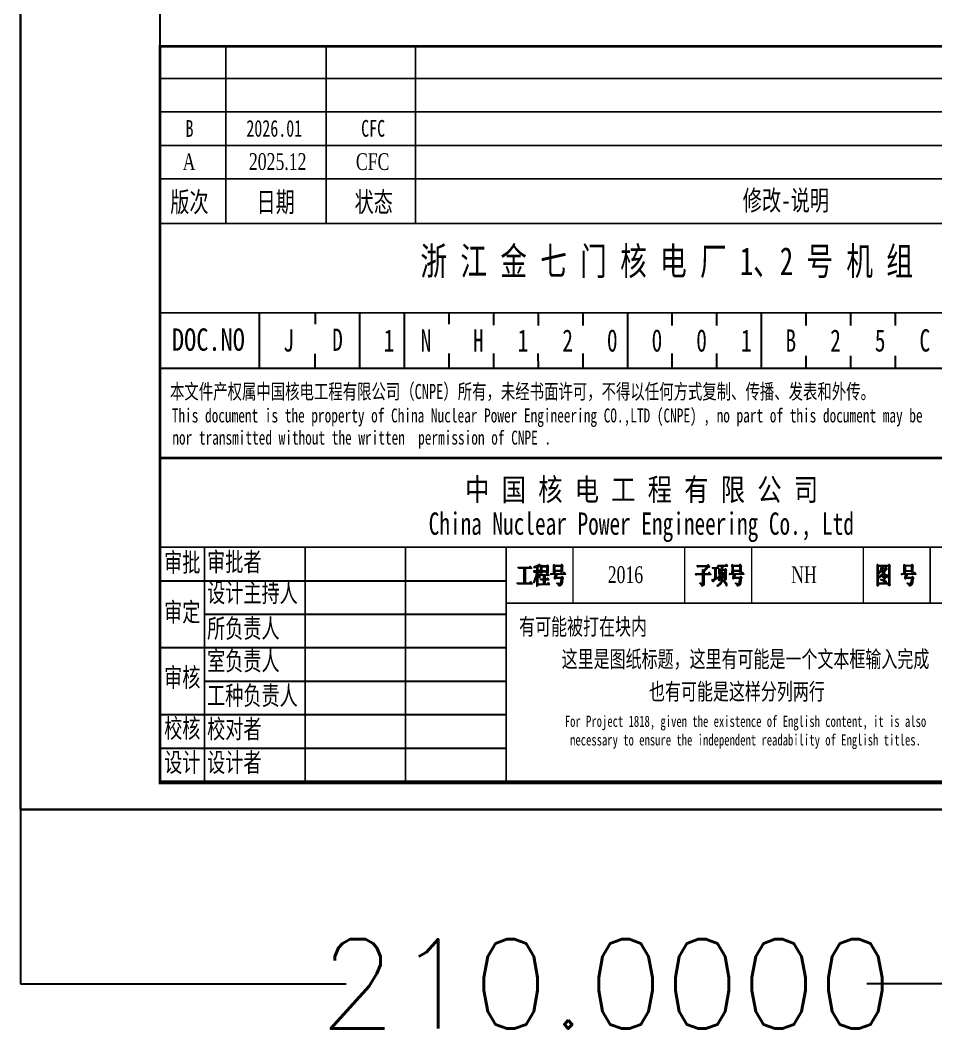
# Model space of a CAD drawing. Header units: inches. Extents: x 4934 to 30660, y -13734 to 3204.
# Drawn here: x 4934 to 13133, y -13734 to -4576 of the extents above; entities that cross this region are included whole.
import ezdxf

# ---------------------------------------------------------------- set-up
doc = ezdxf.new("R2010")
doc.units = ezdxf.units.IN
doc.header["$MEASUREMENT"] = 0
for name, color, linetype in [('1', 7, 'Continuous'), ('BORDER', 7, 'Continuous'), ('red', 1, 'Continuous'), ('TK', 7, 'Continuous'), ('图框', 4, 'Continuous')]:
    doc.layers.add(name, color=color, linetype=linetype)
doc.styles.get("Standard").update_dxf_attribs({"font": 'txt', "bigfont": 'gbcbig.shx'})
doc.styles.add('宋体', font='', dxfattribs={"width": 0.7})
doc.styles.get('宋体').set_extended_font_data('SimSun')
doc.dimstyles.new('Standard-yuanban', dxfattribs={"dimtxt": 800, "dimasz": 0.18, "dimexe": 0.18, "dimexo": 0.0625, "dimgap": 0.09, "dimtad": 0, "dimtih": 1, "dimtoh": 1, "dimdec": 4, "dimlfac": 0.02, "dimzin": 0, "dimdsep": 46, "dimtxsty": 'Standard', "dimcen": 0.09, "dimadec": 0, "dimazin": 0, "dimtfac": 1, "dimtdec": 4, "dimtofl": 0, "dimtmove": 0, "dimatfit": 3, "dimfxl": 1, "dimtolj": 1, "dimtzin": 0, "dimarcsym": 0})

# ---------------------------------------------------------------- blocks, each defined once
blk = doc.blocks.new('图签')
at = {"layer": '1'}
h = blk.add_hatch(color=7, dxfattribs=at)
h.paths.add_polyline_path([(-114.56, 38.27), (-113.46, 38.27), (-113.67, 38.57), (-113.82, 38.36), (-115.81, 38.36), (-115.72, 38.23), (-115.6, 38.27), (-115.49, 38.27), (-114.73, 38.27), (-114.73, 35.54), (-115.98, 35.54), (-115.88, 35.41), (-115.77, 35.45), (-115.65, 35.46), (-113.31, 35.46), (-113.53, 35.77), (-113.69, 35.54), (-114.56, 35.54)])
h.paths.add_polyline_path([(-112.3, 36.78), (-112.31, 37.06), (-112.31, 37.19), (-112.21, 37.06), (-112.14, 36.91), (-112.09, 36.77), (-112.07, 36.72), (-112.01, 36.59), (-111.94, 36.63), (-111.93, 36.66), (-111.91, 36.81), (-111.95, 36.97), (-111.96, 36.97), (-112.03, 37.06), (-112.14, 37.15), (-112.27, 37.24), (-112.31, 37.26), (-112.31, 37.59), (-111.82, 37.59), (-112, 37.86), (-112.13, 37.68), (-112.31, 37.68), (-112.31, 38.51), (-112.14, 38.55), (-112.01, 38.58), (-111.91, 38.59), (-111.89, 38.59), (-112.04, 38.89), (-112.11, 38.82), (-112.21, 38.75), (-112.35, 38.67), (-112.42, 38.64), (-112.56, 38.58), (-112.68, 38.54), (-112.8, 38.5), (-112.91, 38.47), (-112.95, 38.46), (-112.95, 38.39), (-112.79, 38.42), (-112.65, 38.44), (-112.54, 38.46), (-112.46, 38.47), (-112.46, 37.68), (-113.04, 37.68), (-112.95, 37.54), (-112.84, 37.59), (-112.49, 37.59), (-112.51, 37.44), (-112.54, 37.28), (-112.58, 37.11), (-112.62, 36.93), (-112.67, 36.74), (-112.71, 36.59), (-112.76, 36.43), (-112.81, 36.28), (-112.87, 36.12), (-112.93, 35.96), (-113, 35.8), (-113.03, 35.74), (-113.01, 35.69), (-112.85, 35.95), (-112.78, 36.08), (-112.72, 36.23), (-112.65, 36.38), (-112.59, 36.54), (-112.54, 36.7), (-112.48, 36.88), (-112.46, 36.97), (-112.46, 36.74), (-112.46, 35.58), (-112.46, 35.42), (-112.46, 35.28), (-112.47, 35.15), (-112.47, 35.04), (-112.29, 35.16), (-112.29, 35.22), (-112.3, 35.31), (-112.3, 35.54), (-112.3, 35.69)])
h.paths.add_polyline_path([(-110.53, 38.46), (-110.43, 38.56), (-110.59, 38.79), (-110.7, 38.64), (-111.55, 38.64), (-111.73, 38.79), (-111.72, 38.62), (-111.72, 38.62), (-111.72, 38.44), (-111.71, 38.26), (-111.71, 37.88), (-111.72, 37.7), (-111.72, 37.53), (-111.72, 37.35), (-111.72, 37.29), (-111.56, 37.39), (-111.56, 37.59), (-110.69, 37.59), (-110.69, 37.37), (-110.52, 37.46), (-110.52, 37.56), (-110.53, 37.69), (-110.53, 37.86), (-110.53, 38.06)])
h.paths.add_polyline_path([(-111.56, 38.56), (-110.69, 38.56), (-110.69, 37.68), (-111.56, 37.68)], flags=16)
h.paths.add_polyline_path([(-111.06, 36.99), (-110.35, 36.99), (-110.53, 37.26), (-110.66, 37.07), (-111.88, 37.07), (-111.78, 36.94), (-111.68, 36.99), (-111.21, 36.99), (-111.21, 36.26), (-111.81, 36.26), (-111.71, 36.13), (-111.61, 36.17), (-111.21, 36.17), (-111.21, 35.39), (-112.05, 35.39), (-111.96, 35.26), (-111.84, 35.3), (-111.72, 35.31), (-110.26, 35.31), (-110.46, 35.59), (-110.61, 35.39), (-111.06, 35.39), (-111.06, 36.17), (-110.41, 36.17), (-110.59, 36.44), (-110.72, 36.26), (-111.06, 36.26)])
h.paths.add_polyline_path([(-107.92, 38.01), (-107.92, 38.57), (-107.83, 38.69), (-107.99, 38.89), (-108.1, 38.73), (-109.25, 38.73), (-109.42, 38.86), (-109.42, 38.69), (-109.42, 38.51), (-109.42, 38.33), (-109.42, 37.97), (-109.42, 37.79), (-109.42, 37.62), (-109.42, 37.45), (-109.42, 37.44), (-109.25, 37.53), (-109.25, 37.69), (-108.09, 37.69), (-108.09, 37.51), (-107.91, 37.61), (-107.92, 37.71), (-107.92, 37.84)])
h.paths.add_polyline_path([(-109.25, 38.64), (-108.09, 38.64), (-108.09, 37.78), (-109.25, 37.78)], flags=16)
h.paths.add_polyline_path([(-108.91, 37.17), (-107.36, 37.17), (-107.57, 37.47), (-107.73, 37.26), (-109.97, 37.26), (-109.88, 37.13), (-109.78, 37.17), (-109.11, 37.17), (-109.15, 36.98), (-109.19, 36.82), (-109.21, 36.78), (-109.28, 36.63), (-109.34, 36.56), (-109.21, 36.33), (-109.1, 36.48), (-108.03, 36.48), (-108.06, 36.2), (-108.09, 35.96), (-108.12, 35.78), (-108.16, 35.63), (-108.2, 35.54), (-108.24, 35.48), (-108.32, 35.45), (-108.42, 35.45), (-108.54, 35.48), (-108.69, 35.52), (-108.82, 35.58), (-108.83, 35.51), (-108.69, 35.41), (-108.58, 35.31), (-108.51, 35.2), (-108.48, 35.08), (-108.47, 35.06), (-108.33, 35.12), (-108.22, 35.17), (-108.2, 35.19), (-108.11, 35.28), (-108.04, 35.38), (-108.01, 35.44), (-107.98, 35.55), (-107.95, 35.7), (-107.92, 35.89), (-107.88, 36.13), (-107.85, 36.38), (-107.74, 36.49), (-107.91, 36.74), (-108.04, 36.56), (-109.08, 36.56)])
h = blk.add_hatch(color=7, dxfattribs=at)
h.paths.add_polyline_path([(-82.55, 35.49), (-82.55, 37.13), (-81.32, 37.13), (-81.59, 37.49), (-81.78, 37.21), (-82.55, 37.21), (-82.55, 37.53), (-82.42, 37.62), (-82.52, 37.72), (-82.4, 37.85), (-82.28, 37.96), (-82.18, 38.06), (-82.08, 38.15), (-81.98, 38.23), (-81.9, 38.31), (-81.75, 38.41), (-81.63, 38.45), (-81.54, 38.46), (-81.78, 38.84), (-81.94, 38.64), (-83.74, 38.64), (-83.64, 38.51), (-83.53, 38.54), (-83.41, 38.56), (-81.93, 38.56), (-82.57, 37.78), (-82.73, 37.92), (-82.72, 37.4), (-82.72, 37.21), (-84.01, 37.21), (-83.91, 37.07), (-83.79, 37.11), (-83.68, 37.13), (-82.72, 37.13), (-82.72, 35.71), (-82.75, 35.53), (-82.82, 35.49), (-82.9, 35.5), (-83.01, 35.51), (-83.16, 35.54), (-83.23, 35.56), (-83.23, 35.48), (-83.09, 35.4), (-82.97, 35.31), (-82.9, 35.2), (-82.85, 35.09), (-82.85, 35.04), (-82.72, 35.12), (-82.63, 35.22), (-82.57, 35.34)])
h.paths.add_polyline_path([(-79.62, 37.88), (-78.76, 37.88), (-78.76, 36.07), (-78.59, 36.21), (-78.6, 36.39), (-78.61, 36.74), (-78.61, 37.81), (-78.5, 37.91), (-78.69, 38.12), (-78.79, 37.96), (-79.32, 37.96), (-79.25, 38.17), (-79.2, 38.36), (-79.15, 38.5), (-79.11, 38.62), (-79.11, 38.63), (-78.36, 38.63), (-78.57, 38.91), (-78.72, 38.71), (-80.01, 38.71), (-79.91, 38.57), (-79.79, 38.61), (-79.68, 38.63), (-79.32, 38.63), (-79.33, 38.5), (-79.34, 38.34), (-79.37, 38.14), (-79.39, 37.96), (-79.61, 37.96), (-79.78, 38.09), (-79.78, 37.92), (-79.78, 37.75), (-79.78, 37.4), (-79.77, 37.21), (-79.77, 36.83), (-79.78, 36.63), (-79.78, 36.45), (-79.78, 36.28), (-79.78, 36.12), (-79.78, 36.01), (-79.62, 36.16)])
h.paths.add_polyline_path([(-80.17, 36.41), (-80, 36.52), (-79.95, 36.56), (-79.97, 36.62), (-80.39, 36.42), (-80.39, 38.24), (-79.92, 38.24), (-80.11, 38.51), (-80.25, 38.33), (-81.01, 38.33), (-80.91, 38.19), (-80.8, 38.23), (-80.68, 38.24), (-80.54, 38.24), (-80.54, 36.36), (-80.72, 36.27), (-80.86, 36.21), (-80.97, 36.17), (-81.03, 36.14), (-81.04, 36.14), (-80.9, 35.83), (-80.84, 35.93), (-80.76, 36.01), (-80.72, 36.04), (-80.65, 36.09), (-80.57, 36.15), (-80.46, 36.23), (-80.33, 36.31)])
h.paths.add_polyline_path([(-79.19, 36.03), (-79.17, 36.13), (-79.15, 36.26), (-79.13, 36.42), (-79.12, 36.6), (-79.12, 36.79), (-79.11, 37.01), (-79.11, 37.24), (-79, 37.36), (-79.27, 37.58), (-79.27, 37.39), (-79.27, 37.03), (-79.28, 36.68), (-79.28, 36.51), (-79.3, 36.31), (-79.33, 36.13), (-79.37, 35.96), (-79.42, 35.82), (-79.47, 35.72), (-79.53, 35.63), (-79.6, 35.54), (-79.69, 35.45), (-79.8, 35.35), (-79.92, 35.26), (-80.06, 35.16), (-80.15, 35.11), (-80.11, 35.06), (-79.96, 35.13), (-79.84, 35.21), (-79.72, 35.29), (-79.62, 35.36), (-79.53, 35.43), (-79.48, 35.48), (-79.39, 35.59), (-79.31, 35.71), (-79.24, 35.86)])
h.paths.add_polyline_path([(-78.72, 35.78), (-78.84, 35.88), (-78.99, 36), (-79.1, 36.09), (-79.12, 36.04), (-79.01, 35.89), (-78.91, 35.77), (-78.83, 35.66), (-78.77, 35.58), (-78.68, 35.44), (-78.61, 35.3), (-78.56, 35.21), (-78.49, 35.11), (-78.43, 35.21), (-78.43, 35.38), (-78.48, 35.52), (-78.5, 35.56), (-78.55, 35.62), (-78.62, 35.69)])
h.paths.add_polyline_path([(-75.95, 38.01), (-75.95, 38.57), (-75.86, 38.69), (-76.02, 38.89), (-76.12, 38.73), (-77.28, 38.73), (-77.45, 38.86), (-77.45, 38.69), (-77.44, 38.51), (-77.44, 37.79), (-77.45, 37.62), (-77.45, 37.45), (-77.45, 37.44), (-77.28, 37.53), (-77.28, 37.69), (-76.11, 37.69), (-76.11, 37.51), (-75.94, 37.61), (-75.94, 37.71), (-75.94, 37.84)])
h.paths.add_polyline_path([(-77.28, 38.64), (-76.11, 38.64), (-76.11, 37.78), (-77.28, 37.78)], flags=16)
h.paths.add_polyline_path([(-76.94, 37.17), (-75.39, 37.17), (-75.6, 37.47), (-75.75, 37.26), (-78, 37.26), (-77.91, 37.13), (-77.8, 37.17), (-77.14, 37.17), (-77.18, 36.98), (-77.21, 36.82), (-77.23, 36.78), (-77.31, 36.63), (-77.37, 36.56), (-77.23, 36.33), (-77.12, 36.48), (-76.05, 36.48), (-76.08, 36.2), (-76.12, 35.96), (-76.15, 35.78), (-76.19, 35.63), (-76.23, 35.54), (-76.27, 35.48), (-76.27, 35.48), (-76.35, 35.45), (-76.45, 35.45), (-76.56, 35.48), (-76.72, 35.52), (-76.84, 35.58), (-76.86, 35.51), (-76.72, 35.41), (-76.61, 35.31), (-76.54, 35.2), (-76.5, 35.08), (-76.5, 35.06), (-76.36, 35.12), (-76.25, 35.17), (-76.23, 35.19), (-76.13, 35.28), (-76.07, 35.38), (-76.04, 35.44), (-76.01, 35.55), (-75.98, 35.7), (-75.94, 35.89), (-75.91, 36.13), (-75.88, 36.38), (-75.76, 36.49), (-75.94, 36.74), (-76.07, 36.56), (-77.1, 36.56)])
h = blk.add_hatch(color=7, dxfattribs=at)
h.paths.add_polyline_path([(-49.26, 35.75), (-49.26, 38.59), (-49.19, 38.69), (-49.35, 38.89), (-49.45, 38.74), (-51.28, 38.74), (-51.46, 38.89), (-51.46, 38.7), (-51.45, 38.52), (-51.45, 35.38), (-51.46, 35.21), (-51.46, 35.06), (-51.29, 35.16), (-51.29, 35.44), (-49.42, 35.44), (-49.42, 35.09), (-49.25, 35.22), (-49.26, 35.39), (-49.26, 35.57)])
h.paths.add_polyline_path([(-51.29, 36.52), (-51.17, 36.59), (-51.06, 36.65), (-50.94, 36.72), (-50.83, 36.8), (-50.73, 36.89), (-50.62, 36.98), (-50.52, 37.08), (-50.42, 37.19), (-50.41, 37.21), (-50.31, 37.09), (-50.22, 36.98), (-50.12, 36.88), (-50.01, 36.79), (-49.9, 36.72), (-49.78, 36.66), (-49.68, 36.61), (-49.63, 36.72), (-49.52, 36.8), (-49.47, 36.82), (-49.47, 36.89), (-49.61, 36.91), (-49.74, 36.94), (-49.86, 36.98), (-49.98, 37.04), (-50.08, 37.1), (-50.18, 37.19), (-50.27, 37.28), (-50.31, 37.34), (-50.21, 37.49), (-50.13, 37.63), (-50.05, 37.75), (-50, 37.84), (-49.9, 37.97), (-49.8, 38.06), (-49.76, 38.08), (-49.96, 38.37), (-50.06, 38.21), (-50.65, 38.21), (-50.58, 38.36), (-50.56, 38.39), (-50.46, 38.49), (-50.69, 38.66), (-49.42, 38.66), (-49.42, 35.52), (-51.29, 35.52)], flags=16)
h.paths.add_polyline_path([(-50.85, 36.16), (-50.85, 36.23), (-50.53, 36.18), (-50.4, 36.15), (-50.29, 36.12), (-50.2, 36.09), (-50.13, 36.06), (-50.06, 36.01), (-49.98, 35.89), (-49.96, 35.74), (-49.97, 35.68), (-50.02, 35.63), (-50.13, 35.72), (-50.14, 35.75), (-50.21, 35.81), (-50.3, 35.88), (-50.41, 35.95), (-50.53, 36.02), (-50.68, 36.09)], flags=0)
h.paths.add_polyline_path([(-51.29, 36.59), (-51.29, 38.66), (-50.71, 38.66), (-50.72, 38.54), (-50.76, 38.37), (-50.82, 38.18), (-50.85, 38.09), (-50.9, 37.93), (-50.96, 37.78), (-51.02, 37.62), (-51.09, 37.47), (-51.16, 37.33), (-51.13, 37.29), (-51.05, 37.42), (-50.97, 37.55), (-50.89, 37.69), (-50.81, 37.83), (-50.75, 37.99), (-50.73, 38.02), (-50.69, 37.87), (-50.64, 37.71), (-50.58, 37.56), (-50.51, 37.4), (-50.49, 37.34), (-50.56, 37.24), (-50.65, 37.14), (-50.74, 37.04), (-50.84, 36.94), (-50.95, 36.85), (-51.06, 36.76), (-51.19, 36.66)], flags=16)
h.paths.add_polyline_path([(-50.61, 36.78), (-50.6, 36.84), (-50.53, 36.82), (-50.39, 36.77), (-50.28, 36.72), (-50.19, 36.68), (-50.11, 36.57), (-50.1, 36.41), (-50.14, 36.3), (-50.22, 36.38), (-50.28, 36.45), (-50.36, 36.55), (-50.48, 36.65)], flags=0)
h.paths.add_polyline_path([(-50.41, 37.47), (-50.47, 37.58), (-50.53, 37.71), (-50.6, 37.87), (-50.66, 38.06), (-50.69, 38.12), (-50.06, 38.12), (-50.14, 37.96), (-50.21, 37.8), (-50.28, 37.67), (-50.36, 37.54)], flags=16)
h.paths.add_polyline_path([(-45.15, 38.01), (-45.15, 38.57), (-45.06, 38.69), (-45.22, 38.89), (-45.32, 38.73), (-46.47, 38.73), (-46.65, 38.86), (-46.64, 38.69), (-46.64, 38.51), (-46.64, 37.79), (-46.64, 37.62), (-46.65, 37.45), (-46.65, 37.44), (-46.47, 37.53), (-46.47, 37.69), (-45.31, 37.69), (-45.31, 37.51), (-45.14, 37.61), (-45.14, 37.71), (-45.14, 37.84)])
h.paths.add_polyline_path([(-46.47, 38.64), (-45.31, 38.64), (-45.31, 37.78), (-46.47, 37.78)], flags=16)
h.paths.add_polyline_path([(-46.14, 37.17), (-44.59, 37.17), (-44.79, 37.47), (-44.95, 37.26), (-47.2, 37.26), (-47.1, 37.13), (-47, 37.17), (-46.34, 37.17), (-46.37, 36.98), (-46.41, 36.82), (-46.43, 36.78), (-46.51, 36.63), (-46.57, 36.56), (-46.43, 36.33), (-46.32, 36.48), (-45.25, 36.48), (-45.28, 36.2), (-45.32, 35.96), (-45.35, 35.78), (-45.39, 35.63), (-45.43, 35.54), (-45.46, 35.48), (-45.54, 35.45), (-45.64, 35.45), (-45.76, 35.48), (-45.91, 35.52), (-46.04, 35.58), (-46.06, 35.51), (-45.91, 35.41), (-45.8, 35.31), (-45.73, 35.2), (-45.7, 35.08), (-45.7, 35.06), (-45.55, 35.12), (-45.45, 35.17), (-45.43, 35.19), (-45.33, 35.28), (-45.26, 35.38), (-45.24, 35.44), (-45.21, 35.55), (-45.17, 35.7), (-45.14, 35.89), (-45.11, 36.13), (-45.07, 36.38), (-44.96, 36.49), (-45.14, 36.74), (-45.26, 36.56), (-46.3, 36.56)])
at = {"linetype": 'Continuous'}
blk.add_line((-162.2, 84), (-162.2, 74), dxfattribs=at)
at = {"layer": '1'}
for p, q in [((-180, 59.93), (-180, 131.76)), ((-152.2, 83), (-152.2, 83)), ((-144.2, 74), (-144.2, 84)), ((-136.2, 74), (-136.2, 84)), ((-128.2, 82), (-128.2, 84)), ((-120.2, 81.79), (-120.2, 84)), ((-112.2, 81.76), (-112.2, 84)), ((-104.2, 81.76), (-104.2, 84)), ((-96.2, 74), (-96.2, 84)), ((-88.2, 81.76), (-88.2, 84)), ((-80.2, 81.76), (-80.2, 84)), ((-72.2, 74), (-72.2, 84)), ((-64.2, 81.76), (-64.2, 84)), ((-56.2, 81.76), (-56.2, 84)), ((-48.2, 81.76), (-48.2, 84)), ((-152.2, 74), (-152.2, 76.68)), ((-128.2, 74), (-128.2, 76.72)), ((-120.2, 74), (-120.21, 76.72)), ((-112.2, 74), (-112.21, 76.72)), ((-104.2, 74), (-104.2, 76.72)), ((-88.2, 74), (-88.2, 76.72)), ((-80.2, 74), (-80.2, 76.72)), ((-64.2, 74), (-64.2, 76.27)), ((-56.2, 74), (-56.2, 76.27)), ((-48.2, 74), (-48.2, 76.27)), ((-0.2, 74), (-180.2, 74)), ((0, 0), (-180, 0)), ((-0.2, -0.35), (-180.2, -0.35))]:
    blk.add_line(p, q, dxfattribs=at)
at = {"layer": '1', "color": 7}
for p, q in [((-180, 36), (-118, 36)), ((-172, 30), (-118, 30)), ((-180, 24), (-118, 24)), ((-172, 18), (-118, 18)), ((-180, 12), (-118, 12)), ((-180, 6), (-118, 6)), ((0, 0), (-180, 0)), ((-0.2, -0.35), (-180.2, -0.35))]:
    blk.add_line(p, q, dxfattribs=at)
at = {"layer": '1', "color": 7, "const_width": 0.5}
for points in [[(-180, 0), (0, 0), (0, 131.76), (-180, 131.76)], [(-180, 58), (0, 58), (0, 0), (-180, 0)]]:
    blk.add_lwpolyline(points, close=True, dxfattribs=at)
at = {"layer": '1', "color": 7}
for points, const_width in [([(-168.2, 132), (-168.2, 100)], 0.3), ([(-150.2, 132), (-150.2, 100)], 0.3), ([(-134.2, 132), (-134.2, 100)], 0.3), ([(-180.2, 126), (-0.2, 126)], 0.3), ([(-180.2, 120), (-0.2, 120)], 0.3), ([(-180.2, 114), (-0.2, 114)], 0.3), ([(-180.2, 108), (-0.2, 108)], 0.3), ([(-180.2, 100), (-0.2, 100)], 0.3), ([(-180.2, 84), (-0.2, 84)], 0.3), ([(-162.2, 84), (-162.2, 74)], 0.3), ([(-180.2, 74), (-0.2, 74)], 0.3), ([(-180, 74), (0, 74)], 0.3), ([(-180, 42), (0, 42)], 0.3), ([(-172, 42), (-172, 0)], 0.3), ([(-154, 42), (-154, 0)], 0.3), ([(-136, 42), (-136, 0)], 0.3), ([(-118, 42), (-118, 0)], 0.3), ([(-106, 42), (-106, 32)], 0.25), ([(-86, 42), (-86, 32)], 0.25), ([(-74, 42), (-74, 32)], 0.25), ([(-54, 42), (-54, 32)], 0.25), ([(-42, 42), (-42, 32)], 0.25), ([(-118, 32), (0, 32)], 0.3)]:
    blk.add_lwpolyline(points, dxfattribs=dict(at, const_width=const_width))
for points in [[(-115.65, 35.46), (-115.77, 35.45), (-115.88, 35.41), (-115.98, 35.54), (-114.73, 35.54), (-114.73, 38.27), (-115.49, 38.27), (-115.6, 38.27), (-115.72, 38.23), (-115.81, 38.36), (-113.82, 38.36), (-113.67, 38.57), (-113.46, 38.27), (-114.56, 38.27), (-114.56, 35.54), (-113.69, 35.54), (-113.53, 35.77), (-113.31, 35.46)], [(-112.09, 36.77), (-112.07, 36.72), (-112.01, 36.59), (-111.94, 36.63), (-111.93, 36.66), (-111.91, 36.81), (-111.95, 36.97), (-111.96, 36.97), (-112.03, 37.06), (-112.14, 37.15), (-112.27, 37.24), (-112.31, 37.26), (-112.31, 37.59), (-111.82, 37.59), (-112, 37.86), (-112.13, 37.68), (-112.31, 37.68), (-112.31, 38.51), (-112.14, 38.55), (-112.01, 38.58), (-111.91, 38.59), (-111.89, 38.59), (-112.04, 38.89), (-112.11, 38.82), (-112.21, 38.75), (-112.35, 38.67), (-112.42, 38.64), (-112.56, 38.58), (-112.68, 38.54), (-112.8, 38.5), (-112.91, 38.47), (-112.95, 38.46), (-112.95, 38.39), (-112.79, 38.42), (-112.65, 38.44), (-112.54, 38.46), (-112.46, 38.47), (-112.46, 37.68), (-113.04, 37.68), (-112.95, 37.54), (-112.84, 37.59), (-112.49, 37.59), (-112.51, 37.44), (-112.54, 37.28), (-112.58, 37.11), (-112.62, 36.93), (-112.67, 36.74), (-112.71, 36.59), (-112.76, 36.43), (-112.81, 36.28), (-112.87, 36.12), (-112.93, 35.96), (-113, 35.8), (-113.03, 35.74), (-113.01, 35.69), (-112.85, 35.95), (-112.78, 36.08), (-112.72, 36.23), (-112.65, 36.38), (-112.59, 36.54), (-112.54, 36.7), (-112.48, 36.88), (-112.46, 36.97), (-112.46, 36.74), (-112.46, 35.58), (-112.46, 35.42), (-112.46, 35.28), (-112.47, 35.15), (-112.47, 35.04), (-112.29, 35.16), (-112.29, 35.22), (-112.3, 35.31), (-112.3, 35.54), (-112.3, 35.69), (-112.3, 36.78), (-112.31, 37.06), (-112.31, 37.19), (-112.21, 37.06), (-112.14, 36.91)], [(-111.56, 37.68), (-111.56, 38.56), (-110.69, 38.56), (-110.69, 37.68)], [(-109.25, 38.73), (-108.1, 38.73), (-107.99, 38.89), (-107.83, 38.69), (-107.92, 38.57), (-107.92, 38.01), (-107.92, 37.84), (-107.92, 37.71), (-107.91, 37.61), (-108.09, 37.51), (-108.09, 37.69), (-109.25, 37.69), (-109.25, 37.53), (-109.42, 37.44), (-109.42, 37.45), (-109.42, 37.62), (-109.42, 37.79), (-109.42, 37.97), (-109.42, 38.33), (-109.42, 38.51), (-109.42, 38.69), (-109.42, 38.86)], [(-109.25, 37.78), (-109.25, 38.64), (-108.09, 38.64), (-108.09, 37.78)], [(-81.9, 38.31), (-81.98, 38.23), (-82.08, 38.15), (-82.18, 38.06), (-82.28, 37.96), (-82.4, 37.85), (-82.52, 37.72), (-82.42, 37.62), (-82.55, 37.53), (-82.55, 37.21), (-81.78, 37.21), (-81.59, 37.49), (-81.32, 37.13), (-82.55, 37.13), (-82.55, 35.49), (-82.57, 35.34), (-82.63, 35.22), (-82.72, 35.12), (-82.85, 35.04), (-82.85, 35.09), (-82.9, 35.2), (-82.97, 35.31), (-83.09, 35.4), (-83.23, 35.48), (-83.23, 35.56), (-83.16, 35.54), (-83.01, 35.51), (-82.9, 35.5), (-82.82, 35.49), (-82.75, 35.53), (-82.72, 35.71), (-82.72, 37.13), (-83.68, 37.13), (-83.79, 37.11), (-83.91, 37.07), (-84.01, 37.21), (-82.72, 37.21), (-82.72, 37.4), (-82.73, 37.92), (-82.57, 37.78), (-81.93, 38.56), (-83.41, 38.56), (-83.53, 38.54), (-83.64, 38.51), (-83.74, 38.64), (-81.94, 38.64), (-81.78, 38.84), (-81.54, 38.46), (-81.63, 38.45), (-81.75, 38.41)], [(-80.76, 36.01), (-80.84, 35.93), (-80.9, 35.83), (-81.04, 36.14), (-81.03, 36.14), (-80.97, 36.17), (-80.86, 36.21), (-80.72, 36.27), (-80.54, 36.36), (-80.54, 38.24), (-80.68, 38.24), (-80.8, 38.23), (-80.91, 38.19), (-81.01, 38.33), (-80.25, 38.33), (-80.11, 38.51), (-79.92, 38.24), (-80.39, 38.24), (-80.39, 36.42), (-79.97, 36.62), (-79.95, 36.56), (-80, 36.52), (-80.17, 36.41), (-80.33, 36.31), (-80.46, 36.23), (-80.57, 36.15), (-80.65, 36.09), (-80.72, 36.04)], [(-79.78, 36.28), (-79.78, 36.45), (-79.78, 36.63), (-79.77, 36.83), (-79.77, 37.21), (-79.78, 37.4), (-79.78, 37.75), (-79.78, 37.92), (-79.78, 38.09), (-79.61, 37.96), (-79.39, 37.96), (-79.37, 38.14), (-79.34, 38.34), (-79.33, 38.5), (-79.32, 38.63), (-79.68, 38.63), (-79.79, 38.61), (-79.91, 38.57), (-80.01, 38.71), (-78.72, 38.71), (-78.57, 38.91), (-78.36, 38.63), (-79.11, 38.63), (-79.11, 38.62), (-79.15, 38.5), (-79.2, 38.36), (-79.25, 38.17), (-79.32, 37.96), (-78.79, 37.96), (-78.69, 38.12), (-78.5, 37.91), (-78.61, 37.81), (-78.61, 36.74), (-78.6, 36.39), (-78.59, 36.21), (-78.76, 36.07), (-78.76, 37.88), (-79.62, 37.88), (-79.62, 36.16), (-79.78, 36.01), (-79.78, 36.12)], [(-76.12, 38.73), (-76.02, 38.89), (-75.86, 38.69), (-75.95, 38.57), (-75.95, 38.01), (-75.94, 37.84), (-75.94, 37.71), (-75.94, 37.61), (-76.11, 37.51), (-76.11, 37.69), (-77.28, 37.69), (-77.28, 37.53), (-77.45, 37.44), (-77.45, 37.45), (-77.45, 37.62), (-77.44, 37.79), (-77.44, 38.51), (-77.45, 38.69), (-77.45, 38.86), (-77.28, 38.73)], [(-77.28, 37.78), (-77.28, 38.64), (-76.11, 38.64), (-76.11, 37.78)], [(-49.42, 35.09), (-49.42, 35.44), (-51.29, 35.44), (-51.29, 35.16), (-51.46, 35.06), (-51.46, 35.21), (-51.45, 35.38), (-51.45, 38.52), (-51.46, 38.7), (-51.46, 38.89), (-51.28, 38.74), (-49.45, 38.74), (-49.35, 38.89), (-49.19, 38.69), (-49.26, 38.59), (-49.26, 35.75), (-49.26, 35.57), (-49.26, 35.39), (-49.25, 35.22)], [(-50.01, 36.79), (-49.9, 36.72), (-49.78, 36.66), (-49.68, 36.61), (-49.63, 36.72), (-49.52, 36.8), (-49.47, 36.82), (-49.47, 36.89), (-49.61, 36.91), (-49.74, 36.94), (-49.86, 36.98), (-49.98, 37.04), (-50.08, 37.1), (-50.18, 37.19), (-50.27, 37.28), (-50.31, 37.34), (-50.21, 37.49), (-50.13, 37.63), (-50.05, 37.75), (-50, 37.84), (-49.9, 37.97), (-49.8, 38.06), (-49.76, 38.08), (-49.96, 38.37), (-50.06, 38.21), (-50.65, 38.21), (-50.58, 38.36), (-50.56, 38.39), (-50.46, 38.49), (-50.69, 38.66), (-49.42, 38.66), (-49.42, 35.52), (-51.29, 35.52), (-51.29, 36.52), (-51.17, 36.59), (-51.06, 36.65), (-50.94, 36.72), (-50.83, 36.8), (-50.73, 36.89), (-50.62, 36.98), (-50.52, 37.08), (-50.42, 37.19), (-50.41, 37.21), (-50.31, 37.09), (-50.22, 36.98), (-50.12, 36.88)], [(-50.69, 37.87), (-50.64, 37.71), (-50.58, 37.56), (-50.51, 37.4), (-50.49, 37.34), (-50.56, 37.24), (-50.65, 37.14), (-50.74, 37.04), (-50.84, 36.94), (-50.95, 36.85), (-51.06, 36.76), (-51.19, 36.66), (-51.29, 36.59), (-51.29, 38.66), (-50.71, 38.66), (-50.72, 38.54), (-50.76, 38.37), (-50.82, 38.18), (-50.85, 38.09), (-50.9, 37.93), (-50.96, 37.78), (-51.02, 37.62), (-51.09, 37.47), (-51.16, 37.33), (-51.13, 37.29), (-51.05, 37.42), (-50.97, 37.55), (-50.89, 37.69), (-50.81, 37.83), (-50.75, 37.99), (-50.73, 38.02)], [(-45.32, 38.73), (-45.22, 38.89), (-45.06, 38.69), (-45.15, 38.57), (-45.15, 38.01), (-45.14, 37.84), (-45.14, 37.71), (-45.14, 37.61), (-45.31, 37.51), (-45.31, 37.69), (-46.47, 37.69), (-46.47, 37.53), (-46.65, 37.44), (-46.65, 37.45), (-46.64, 37.62), (-46.64, 37.79), (-46.64, 38.51), (-46.64, 38.69), (-46.65, 38.86), (-46.47, 38.73)], [(-45.31, 37.78), (-45.31, 38.64), (-46.47, 38.64), (-46.47, 37.78)], [(-111.06, 36.26), (-110.72, 36.26), (-110.59, 36.44), (-110.41, 36.17), (-111.06, 36.17), (-111.06, 35.39), (-110.61, 35.39), (-110.46, 35.59), (-110.26, 35.31), (-111.72, 35.31), (-111.84, 35.3), (-111.96, 35.26), (-112.05, 35.39), (-111.21, 35.39), (-111.21, 36.17), (-111.61, 36.17), (-111.71, 36.13), (-111.81, 36.26), (-111.21, 36.26), (-111.21, 36.99), (-111.68, 36.99), (-111.78, 36.94), (-111.88, 37.07), (-110.66, 37.07), (-110.53, 37.26), (-110.35, 36.99), (-111.06, 36.99)], [(-109.88, 37.13), (-109.97, 37.26), (-107.73, 37.26), (-107.57, 37.47), (-107.36, 37.17), (-108.91, 37.17), (-109.08, 36.56), (-108.04, 36.56), (-107.91, 36.74), (-107.74, 36.49), (-107.85, 36.38), (-107.88, 36.13), (-107.92, 35.89), (-107.95, 35.7), (-107.98, 35.55), (-108.01, 35.44), (-108.04, 35.38), (-108.11, 35.28), (-108.2, 35.19), (-108.22, 35.17), (-108.33, 35.12), (-108.47, 35.06), (-108.48, 35.08), (-108.51, 35.2), (-108.58, 35.31), (-108.69, 35.41), (-108.83, 35.51), (-108.82, 35.58), (-108.69, 35.52), (-108.54, 35.48), (-108.42, 35.45), (-108.32, 35.45), (-108.25, 35.48), (-108.24, 35.48), (-108.2, 35.54), (-108.16, 35.63), (-108.12, 35.78), (-108.09, 35.96), (-108.06, 36.2), (-108.03, 36.48), (-109.1, 36.48), (-109.21, 36.33), (-109.34, 36.56), (-109.28, 36.63), (-109.21, 36.78), (-109.19, 36.82), (-109.15, 36.98), (-109.11, 37.17), (-109.78, 37.17)], [(-79.48, 35.48), (-79.39, 35.59), (-79.31, 35.71), (-79.24, 35.86), (-79.19, 36.03), (-79.17, 36.13), (-79.15, 36.26), (-79.13, 36.42), (-79.12, 36.6), (-79.12, 36.79), (-79.11, 37.01), (-79.11, 37.24), (-79, 37.36), (-79.27, 37.58), (-79.27, 37.39), (-79.27, 37.03), (-79.28, 36.68), (-79.28, 36.51), (-79.3, 36.31), (-79.33, 36.13), (-79.37, 35.96), (-79.42, 35.82), (-79.47, 35.72), (-79.53, 35.63), (-79.6, 35.54), (-79.69, 35.45), (-79.8, 35.35), (-79.92, 35.26), (-80.06, 35.16), (-80.15, 35.11), (-80.11, 35.06), (-79.96, 35.13), (-79.84, 35.21), (-79.72, 35.29), (-79.62, 35.36), (-79.53, 35.43)], [(-78, 37.26), (-75.75, 37.26), (-75.6, 37.47), (-75.39, 37.17), (-76.94, 37.17), (-77.1, 36.56), (-76.07, 36.56), (-75.94, 36.74), (-75.76, 36.49), (-75.88, 36.38), (-75.91, 36.13), (-75.94, 35.89), (-75.98, 35.7), (-76.01, 35.55), (-76.04, 35.44), (-76.07, 35.38), (-76.13, 35.28), (-76.23, 35.19), (-76.25, 35.17), (-76.36, 35.12), (-76.5, 35.06), (-76.5, 35.08), (-76.54, 35.2), (-76.61, 35.31), (-76.72, 35.41), (-76.86, 35.51), (-76.84, 35.58), (-76.72, 35.52), (-76.56, 35.48), (-76.45, 35.45), (-76.35, 35.45), (-76.27, 35.48), (-76.27, 35.48), (-76.23, 35.54), (-76.19, 35.63), (-76.15, 35.78), (-76.12, 35.96), (-76.08, 36.2), (-76.05, 36.48), (-77.12, 36.48), (-77.23, 36.33), (-77.37, 36.56), (-77.31, 36.63), (-77.23, 36.78), (-77.21, 36.82), (-77.18, 36.98), (-77.14, 37.17), (-77.8, 37.17), (-77.91, 37.13)], [(-50.36, 37.54), (-50.28, 37.67), (-50.21, 37.8), (-50.14, 37.96), (-50.06, 38.12), (-50.69, 38.12), (-50.66, 38.06), (-50.6, 37.87), (-50.53, 37.71), (-50.47, 37.58), (-50.41, 37.47)], [(-50.14, 36.3), (-50.22, 36.38), (-50.28, 36.45), (-50.36, 36.55), (-50.48, 36.65), (-50.61, 36.78), (-50.6, 36.84), (-50.53, 36.82), (-50.39, 36.77), (-50.28, 36.72), (-50.19, 36.68), (-50.11, 36.57), (-50.1, 36.41)], [(-47.2, 37.26), (-44.95, 37.26), (-44.79, 37.47), (-44.59, 37.17), (-46.14, 37.17), (-46.3, 36.56), (-45.26, 36.56), (-45.14, 36.74), (-44.96, 36.49), (-45.07, 36.38), (-45.11, 36.13), (-45.14, 35.89), (-45.17, 35.7), (-45.21, 35.55), (-45.24, 35.44), (-45.26, 35.38), (-45.33, 35.28), (-45.43, 35.19), (-45.45, 35.17), (-45.55, 35.12), (-45.7, 35.06), (-45.7, 35.08), (-45.73, 35.2), (-45.8, 35.31), (-45.91, 35.41), (-46.06, 35.51), (-46.04, 35.58), (-45.91, 35.52), (-45.76, 35.48), (-45.64, 35.45), (-45.54, 35.45), (-45.47, 35.48), (-45.46, 35.48), (-45.43, 35.54), (-45.39, 35.63), (-45.35, 35.78), (-45.32, 35.96), (-45.28, 36.2), (-45.25, 36.48), (-46.32, 36.48), (-46.43, 36.33), (-46.57, 36.56), (-46.51, 36.63), (-46.43, 36.78), (-46.41, 36.82), (-46.37, 36.98), (-46.34, 37.17), (-47, 37.17), (-47.1, 37.13)], [(-78.91, 35.77), (-78.83, 35.66), (-78.77, 35.58), (-78.68, 35.44), (-78.61, 35.3), (-78.56, 35.21), (-78.49, 35.11), (-78.43, 35.21), (-78.43, 35.21), (-78.43, 35.38), (-78.48, 35.52), (-78.5, 35.56), (-78.55, 35.62), (-78.62, 35.69), (-78.72, 35.78), (-78.84, 35.88), (-78.99, 36), (-79.1, 36.09), (-79.12, 36.04), (-79.01, 35.89)], [(-50.02, 35.63), (-50.13, 35.72), (-50.14, 35.75), (-50.21, 35.81), (-50.3, 35.88), (-50.41, 35.95), (-50.53, 36.02), (-50.68, 36.09), (-50.85, 36.16), (-50.85, 36.23), (-50.53, 36.18), (-50.4, 36.15), (-50.29, 36.12), (-50.2, 36.09), (-50.13, 36.06), (-50.06, 36.01), (-49.98, 35.89), (-49.96, 35.74), (-49.97, 35.68)]]:
    blk.add_lwpolyline(points, close=True, dxfattribs=at)
for points in [[(-111.72, 38.62), (-111.73, 38.79)], [(-111.72, 38.79), (-111.55, 38.64), (-110.7, 38.64), (-110.59, 38.79), (-110.43, 38.56), (-110.53, 38.46), (-110.53, 38.06), (-110.53, 37.86), (-110.53, 37.69), (-110.52, 37.56), (-110.52, 37.46), (-110.69, 37.37), (-110.69, 37.59), (-111.56, 37.59), (-111.56, 37.39), (-111.72, 37.29), (-111.72, 37.35), (-111.72, 37.53), (-111.72, 37.7), (-111.71, 37.88), (-111.71, 38.26), (-111.72, 38.44), (-111.72, 38.62)]]:
    blk.add_lwpolyline(points, dxfattribs=at)
at = {"layer": 'BORDER'}
blk.add_line((-152.2, 84), (-152.21, 82), dxfattribs=at)
at = {"layer": '图框'}
for p, q in [((0, 0), (-180, 0)), ((-0.2, -0.35), (-180.2, -0.35))]:
    blk.add_line(p, q, dxfattribs=at)
at = {"linetype": 'Continuous', "attachment_point": 5, "style": '宋体'}
for s, width, heights, insert, char_height in [('{\\fTimes New Roman|b0|i0|c0|p18;A}', 17.3088, [-3], (-174.79, 111.08), 3), ('{\\fTimes New Roman|b0|i0|c0|p18;2025.12}', 17.3088, [-3.06], (-158.91, 111.08), 3), ('{\\fTimes New Roman|b0|i0|c0|p18;CFC}', 17.3088, [-3.07], (-141.9, 111.08), 3), ('浙 江 金 七 门 核 电 厂 1、2 号 机 组', 163.6991, [-6.65], (-89.21, 92.99), 5), ('J', 5.7748, [-4.63], (-156.96, 79.03), 4), ('D', 6.7601, [-4], (-148.19, 79.19), 4), ('1', 5.7748, [-4], (-138.96, 79.03), 4), ('N', 5.7748, [-4], (-132.34, 79.03), 4), ('H', 5.7748, [-4], (-122.96, 79.03), 4), ('1', 5.7748, [-4], (-114.96, 79.03), 4), ('2', 5.7748, [-4], (-106.96, 79.03), 4), ('0', 5.7748, [-4], (-98.96, 79.03), 4), ('0', 5.7748, [-4], (-90.96, 79.03), 4), ('0', 5.7748, [-4], (-82.96, 79.03), 4), ('1', 5.7748, [-4], (-74.96, 79.03), 4), ('B', 5.7748, [-4], (-66.96, 79.03), 4), ('2', 5.7748, [-4], (-58.96, 79.03), 4), ('5', 5.7748, [-4], (-50.96, 79.03), 4), ('C', 5.7748, [-4], (-42.96, 79.03), 4), ('{\\fTimes New Roman|b0|i0|c0|p18;2016}', 17.3088, [-3.05], (-96.6, 37.06), 3), ('{\\fTimes New Roman|b0|i0|c0|p18;NH}', 17.3088, [-3.05], (-64.6, 37.06), 3)]:
    blk.add_mtext_dynamic_manual_height_columns(s, width=width, gutter_width=1, heights=heights, dxfattribs=dict(at, insert=insert, char_height=char_height))
at = {"char_height": 3.4, "attachment_point": 1, "style": '宋体'}
for s, width, heights, insert in [('\\pxqc;审批', 8, [4.44], (-180, 40.98)), ('\\pxqd;审批者', 17.1953, [-4.46], (-171.55, 41.09)), ('\\pxqd;设计主持人', 17.1953, [-4.46], (-171.55, 35.56)), ('\\pxqc;审定', 8, [-4.44], (-180, 32.09)), ('\\pxqd;所负责人', 17.1953, [-4.48], (-171.55, 29.16)), ('\\pxqd;室负责人', 17.1953, [-4.48], (-171.55, 23.33)), ('\\pxqc;审核', 8, [-4.48], (-180, 20.38)), ('\\pxqd;工种负责人', 17.1953, [-4.48], (-171.55, 17.13)), ('\\pxqc;校核', 8, [-4.48], (-180, 11.25)), ('\\pxqd;校对者', 17.1953, [4.42], (-171.55, 11.15)), ('\\pxqc;设计', 8, [-4.33], (-180, 5.15)), ('\\pxqd;设计者', 17.1953, [4.42], (-171.55, 5.15))]:
    blk.add_mtext_dynamic_manual_height_columns(s, width=width, gutter_width=1, heights=heights, dxfattribs=dict(at, insert=insert))
at = {"layer": '1', "color": 7, "style": '宋体'}
for s, height, width, p in [('修改-说明', 3.6, 0.7, (-75.58, 102.36)), ('版次', 3.6, 0.7, (-178.16, 102.07)), ('日期 ', 3.6, 0.7, (-162.71, 102.07)), ('状态', 3.6, 0.7, (-145.14, 102.07)), ('DOC.NO', 4, 0.8, (-177.85, 77.21)), ('中 国 核 电 工 程 有 限 公 司', 4, 0.8, (-125.32, 50.33)), ('China Nuclear Power Engineering Co., Ltd', 4, 0.7, (-131.85, 44.23)), ('有可能被打在块内', 3, 0.7, (-115.65, 26.28))]:
    blk.add_text(s, height=height, dxfattribs=dict(at, width=width)).set_placement(p)
at = {"layer": '1', "color": 7, "ltscale": 0.8, "style": '宋体', "width": 0.7}
for s, height, p in [('本文件产权属中国核电工程有限公司（CNPE）所有，未经书面许可，不得以任何方式复制、传播、发表和外传。', 2.7, (-178.2, 68.56)), ('This document is the property of China Nuclear Power Engineering CO.,LTD (CNPE) , no part of this document may be', 2.5, (-177.88, 64.36)), ('nor transmitted without the written  permission of CNPE .', 2.5, (-177.79, 60.39))]:
    blk.add_text(s, height=height, dxfattribs=at).set_placement(p)
blk = doc.blocks.new('*U4')
blk.add_blockref('图签', (0, 0))
blk = doc.blocks.new('*D2')
at = {"color": 0, "lineweight": -2, "transparency": 16777216}
for p, q in [((4934.4, -11645.8), (4934.4, -13209.3)), ((15434.4, -11645.8), (15434.4, -13209.3)), ((4934.6, -13209.1), (7851, -13209.1)), ((15434.3, -13209.1), (12517.9, -13209.1))]:
    blk.add_line(p, q, dxfattribs=at)
at = {"color": 0, "transparency": 16777216}
for points in [[(4934.6, -13209.1), (4934.6, -13209.1), (4934.4, -13209.1)], [(15434.3, -13209.1), (15434.3, -13209.1), (15434.4, -13209.1)]]:
    blk.add_solid(points, dxfattribs=at)
at = {"layer": 'Defpoints', "color": 0, "transparency": 16777216}
for p in [(4934.4, -11645.7), (15434.4, -11645.7), (15434.4, -13209.1)]:
    blk.add_point(p, dxfattribs=at)
at = {"color": 0, "transparency": 16777216, "insert": (10184.4, -13209.1), "char_height": 800, "attachment_point": 5}
blk.add_mtext('\\A1;210.0000', dxfattribs=at)

msp = doc.modelspace()

# ---------------------------------------------------------------- linework, layer by layer
at = {"ltscale": 5}
for p, q in [((4934.44132, 3204.25363), (4934.44132, -11645.74637)), ((4934.44132, -11645.74637), (15434.44132, -11645.74637))]:
    msp.add_line(p, q, dxfattribs=at)
at = {"layer": '1'}
msp.add_line((15184.44132, -11395.74637), (6184.44132, -11395.74637), dxfattribs=at)
at = {"layer": 'red', "ltscale": 10}
msp.add_line((6184.44132, 2954.25363), (6184.44132, -11395.74637), dxfattribs=at)
at = {"layer": 'TK'}
msp.add_lwpolyline([(4934.44132, 3204.25363), (15434.44132, 3204.25363), (15434.44132, -11645.74637), (4934.44132, -11645.74637)], close=True, dxfattribs=at)
at = {"layer": '图框'}
msp.add_line((15184.44132, -11395.74637), (6184.44132, -11395.74637), dxfattribs=at)

# ---------------------------------------------------------------- block references
at = {"xscale": 50, "yscale": 50, "zscale": 50}
msp.add_blockref('*U4', (15184.44132, -11395.74637), dxfattribs=at)

# ---------------------------------------------------------------- texts
at = {"linetype": 'Continuous', "attachment_point": 5, "style": '宋体'}
for s, width, heights, insert, char_height in [('B', 322.8148623, [-150], (6449.21226, -5543.70842), 150), ('2026.01', 322.8148623, [-150], (7208.29126, -5543.70842), 150), ('CFC', 322.8148623, [-150], (8093.88514, -5543.70842), 150), ('这里是图纸标题，这里有可能是一个文本框输入完成', 3515.2915201, [-199.44134], (11430.04511, -10308.53285), 150), ('也有可能是这样分列两行', 1905.8995156, [-197.76536], (11353.0231, -10597.24332), 150), ('For Project 1818, given the existence of English content, it is also necessary to ensure the independent readability of English titles.', 3515.2915201, [-286.21974], (11430.04511, -10955.16591), 100)]:
    msp.add_mtext_dynamic_manual_height_columns(s, width=width, gutter_width=50, heights=heights, dxfattribs=dict(at, insert=insert, char_height=char_height))

# ---------------------------------------------------------------- dimensions: what is measured, and where the dimension line sits
dim = msp.add_linear_dim(base=(15434.44132, -13209.08902), p1=(4934.44132, -11645.74637), p2=(15434.44132, -11645.74637), dimstyle='Standard-yuanban')
dim.commit()
dim.dimension.update_dxf_attribs({"geometry": '*D2', "text_midpoint": (10184.44132, -13209.08902)})

doc.saveas('drawing.dxf')
